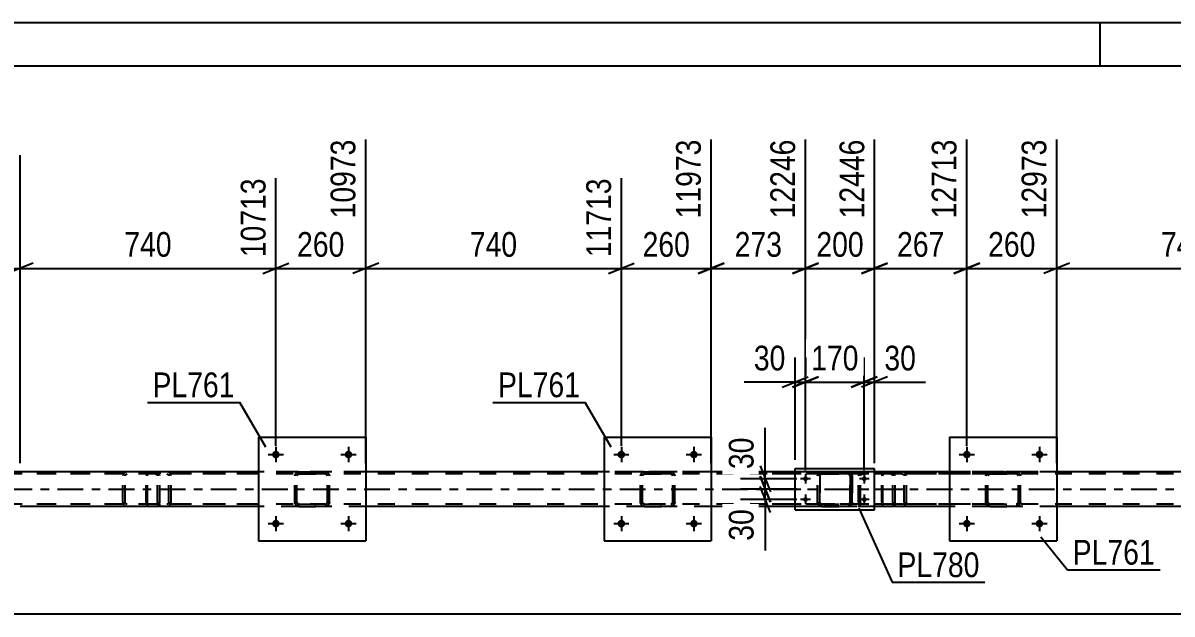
# Model space of a CAD drawing. Header units: millimetres. Extents: x 0 to 841, y 0 to 594.
# Drawn here: x 506.3 to 639.3, y 525.5 to 594 of the extents above; entities that cross this region are included whole.
import ezdxf

# ---------------------------------------------------------------- set-up
doc = ezdxf.new("R2010")
doc.units = ezdxf.units.MM
doc.linetypes.add('DXK_LINE_DOT2', pattern=[3.9198, 1.9599, -1.9599])
doc.linetypes.add('DXK_LINE_DOT3', pattern=[5.9187, 2.979, -0.9799, 0.9799, -0.9799])
doc.styles.add('Arial Narrow', font='ARIALN.TTF', dxfattribs={"height": 0.2})

# ---------------------------------------------------------------- blocks, each defined once
blk = doc.blocks.new('Unknown-318895709-1135')
at = {"color": 5, "linetype": 'Continuous'}
for p, q in [((841, 594), (0, 594)), ((631, 589), (631, 594)), ((836, 589), (5, 589))]:
    blk.add_line(p, q, dxfattribs=at)
blk = doc.blocks.new('Part-318895709-3070 - 2831')
at = {"color": 7, "linetype": 'DXK_LINE_DOT2'}
for p, q in [((577.77, 541.51), (577.81, 541.69)), ((577.81, 541.69), (577.77, 541.51)), ((577.77, 538.47), (577.77, 541.51)), ((578.01, 541.51), (578.03, 541.6)), ((578.03, 541.6), (578.01, 541.51)), ((578.01, 538.47), (578.01, 541.51)), ((578.03, 541.6), (578.08, 541.68)), ((578.08, 541.68), (578.03, 541.6)), ((578.07, 541.95), (578.25, 541.99)), ((578.25, 541.99), (578.07, 541.95)), ((578.08, 541.68), (578.16, 541.73)), ((578.16, 541.73), (578.08, 541.68)), ((578.16, 541.73), (578.25, 541.75)), ((578.25, 541.75), (578.16, 541.73)), ((578.25, 541.99), (581.29, 541.99)), ((578.25, 541.99), (578.25, 541.99)), ((578.25, 541.99), (581.29, 541.99)), ((578.25, 541.75), (581.29, 541.75)), ((578.25, 541.75), (578.25, 541.75)), ((581.29, 541.75), (578.25, 541.75)), ((581.29, 541.99), (581.29, 541.99)), ((581.29, 541.99), (581.47, 541.95)), ((581.47, 541.95), (581.29, 541.99)), ((581.29, 541.75), (581.29, 541.75)), ((581.29, 541.75), (581.38, 541.73)), ((581.38, 541.73), (581.29, 541.75)), ((581.38, 541.73), (581.46, 541.68)), ((581.46, 541.68), (581.38, 541.73)), ((581.46, 541.68), (581.51, 541.6)), ((581.51, 541.6), (581.46, 541.68)), ((581.51, 541.6), (581.53, 541.51)), ((581.53, 541.51), (581.51, 541.6)), ((581.53, 538.47), (581.53, 541.51)), ((581.73, 541.69), (581.77, 541.51)), ((581.77, 541.51), (581.73, 541.69)), ((581.77, 538.47), (581.77, 541.51)), ((577.81, 538.29), (577.77, 538.47)), ((577.77, 538.47), (577.81, 538.29)), ((578.03, 538.38), (578.01, 538.47)), ((578.01, 538.47), (578.03, 538.38)), ((578.08, 538.3), (578.03, 538.38)), ((578.03, 538.38), (578.08, 538.3)), ((578.25, 537.99), (578.07, 538.03)), ((578.07, 538.03), (578.25, 537.99)), ((578.16, 538.25), (578.08, 538.3)), ((578.08, 538.3), (578.16, 538.25)), ((578.25, 538.23), (578.16, 538.25)), ((578.16, 538.25), (578.25, 538.23)), ((578.25, 538.23), (581.29, 538.23)), ((578.25, 538.23), (578.25, 538.23)), ((578.25, 538.23), (581.29, 538.23)), ((578.25, 537.99), (581.29, 537.99)), ((578.25, 537.99), (578.25, 537.99)), ((578.25, 537.99), (581.29, 537.99)), ((581.38, 538.25), (581.29, 538.23)), ((581.29, 538.23), (581.38, 538.25)), ((581.29, 538.23), (581.29, 538.23)), ((581.47, 538.03), (581.29, 537.99)), ((581.29, 537.99), (581.47, 538.03)), ((581.29, 537.99), (581.29, 537.99)), ((581.46, 538.3), (581.38, 538.25)), ((581.38, 538.25), (581.46, 538.3)), ((581.51, 538.38), (581.46, 538.3)), ((581.46, 538.3), (581.51, 538.38)), ((581.53, 538.47), (581.51, 538.38)), ((581.51, 538.38), (581.53, 538.47)), ((581.77, 538.47), (581.73, 538.29)), ((581.73, 538.29), (581.77, 538.47))]:
    blk.add_line(p, q, dxfattribs=at)
at = {"color": 7, "linetype": 'DXK_LINE_DOT3'}
blk.add_line((579.77, 539.99), (579.77, 539.99), dxfattribs=at)
at = {"color": 7, "linetype": 'DXK_LINE_DOT2'}
for centre, start, end in [((578.25, 541.51), 112.5, 157.5), ((578.25, 541.51), 112.5, 157.5), ((581.29, 541.51), 22.5, 67.5), ((581.29, 541.51), 22.5, 67.5), ((578.25, 538.47), 202.5, 247.5), ((578.25, 538.47), 202.5, 247.5), ((581.29, 538.47), 292.5, 337.5), ((581.29, 538.47), 292.5, 337.5)]:
    blk.add_arc(centre, 0.48, start, end, dxfattribs=at)
blk = doc.blocks.new('Bolt-318895709-3091 - 2831')
at = {"linetype": 'Continuous'}
for points in [[(596.89, 540.91, -1), (596.89, 541.47, -1)], [(603.69, 540.91, -1), (603.69, 541.47, -1)], [(596.89, 538.51, -1), (596.89, 539.07, -1)], [(603.69, 538.51, -1), (603.69, 539.07, -1)]]:
    blk.add_hatch(color=1, dxfattribs=at).paths.add_polyline_path(points)
at = {"color": 1, "linetype": 'Continuous'}
for p, q in [((596.89, 541.75), (596.89, 540.63)), ((603.69, 541.75), (603.69, 540.63)), ((597.45, 541.19), (596.33, 541.19)), ((604.25, 541.19), (603.13, 541.19)), ((597.45, 538.79), (596.33, 538.79)), ((596.89, 539.35), (596.89, 538.23)), ((604.25, 538.79), (603.13, 538.79)), ((603.69, 539.35), (603.69, 538.23))]:
    blk.add_line(p, q, dxfattribs=at)
blk = doc.blocks.new('Part-318895709-2881 - 2831')
at = {"color": 7, "linetype": 'DXK_LINE_DOT2'}
for p, q in [((713.97, 541.75), (125.58, 541.75)), ((713.97, 541.99), (213.57, 541.99)), ((545.98, 541.99), (533.58, 541.99)), ((585.97, 541.99), (573.57, 541.99)), ((604.89, 541.99), (595.69, 541.99)), ((625.97, 541.99), (613.57, 541.99)), ((713.97, 538.23), (125.58, 538.23)), ((545.98, 537.99), (533.58, 537.99)), ((585.97, 537.99), (573.57, 537.99)), ((604.89, 537.99), (595.69, 537.99)), ((625.97, 537.99), (613.57, 537.99))]:
    blk.add_line(p, q, dxfattribs=at)
at = {"color": 2, "linetype": 'Continuous'}
for p, q in [((533.58, 541.99), (505.97, 541.99)), ((573.57, 541.99), (545.98, 541.99)), ((595.69, 541.99), (585.97, 541.99)), ((613.57, 541.99), (604.89, 541.99)), ((653.58, 541.99), (625.97, 541.99)), ((533.58, 537.99), (505.97, 537.99)), ((573.57, 537.99), (545.98, 537.99)), ((595.69, 537.99), (585.97, 537.99)), ((613.57, 537.99), (604.89, 537.99)), ((653.58, 537.99), (625.97, 537.99))]:
    blk.add_line(p, q, dxfattribs=at)
at = {"color": 7, "linetype": 'DXK_LINE_DOT3'}
blk.add_line((125.58, 539.99), (713.97, 539.99), dxfattribs=at)
blk = doc.blocks.new('Bolt-318895709-3077 - 2831')
at = {"linetype": 'Continuous'}
for points in [[(576.01, 543.99, -1), (575.13, 543.99, -1)], [(584.41, 543.99, -1), (583.53, 543.99, -1)]]:
    blk.add_hatch(color=1, dxfattribs=at).paths.add_polyline_path(points)
at = {"color": 1, "linetype": 'Continuous'}
for p, q in [((575.57, 544.87), (575.57, 543.11)), ((583.97, 544.87), (583.97, 543.11)), ((574.69, 543.99), (576.45, 543.99)), ((583.09, 543.99), (584.85, 543.99))]:
    blk.add_line(p, q, dxfattribs=at)
blk = doc.blocks.new('Part-318895709-2981 - 2831')
at = {"color": 2, "linetype": 'Continuous'}
for p, q in [((595.69, 537.59), (595.69, 542.39)), ((595.69, 542.39), (604.89, 542.39)), ((604.89, 537.59), (604.89, 542.39)), ((595.69, 537.59), (604.89, 537.59))]:
    blk.add_line(p, q, dxfattribs=at)
blk = doc.blocks.new('Part-318895709-2982 - 2831')
at = {"color": 7, "linetype": 'DXK_LINE_DOT2'}
for p, q in [((598.29, 541.51), (598.33, 541.69)), ((598.33, 541.69), (598.29, 541.51)), ((598.29, 538.47), (598.29, 541.51)), ((598.29, 541.51), (598.29, 541.51)), ((598.29, 538.47), (598.29, 541.51)), ((598.53, 541.51), (598.55, 541.6)), ((598.55, 541.6), (598.53, 541.51)), ((598.53, 538.47), (598.53, 541.51)), ((598.53, 541.51), (598.53, 541.51)), ((598.53, 541.51), (598.53, 538.47)), ((598.55, 541.6), (598.6, 541.68)), ((598.6, 541.68), (598.55, 541.6)), ((598.59, 541.95), (598.77, 541.99)), ((598.77, 541.99), (598.59, 541.95)), ((598.6, 541.68), (598.68, 541.73)), ((598.68, 541.73), (598.6, 541.68)), ((598.6, 541.68), (598.6, 541.68)), ((598.68, 541.73), (598.77, 541.75)), ((598.77, 541.75), (598.68, 541.73)), ((598.77, 541.99), (601.81, 541.99)), ((598.77, 541.99), (598.77, 541.99)), ((598.77, 541.99), (601.81, 541.99)), ((598.77, 541.75), (601.81, 541.75)), ((598.77, 541.75), (598.77, 541.75)), ((601.81, 541.75), (598.77, 541.75)), ((601.81, 541.99), (601.81, 541.99)), ((601.81, 541.99), (602, 541.95)), ((601.99, 541.95), (601.81, 541.99)), ((601.81, 541.75), (601.81, 541.75)), ((601.81, 541.75), (601.9, 541.73)), ((601.9, 541.73), (601.81, 541.75)), ((601.9, 541.73), (601.98, 541.68)), ((601.98, 541.68), (601.9, 541.73)), ((601.98, 541.68), (602.03, 541.6)), ((602.03, 541.6), (601.98, 541.68)), ((602.03, 541.6), (602.05, 541.51)), ((602.05, 541.51), (602.03, 541.6)), ((602.05, 538.47), (602.05, 541.51)), ((602.05, 541.51), (602.05, 541.51)), ((602.05, 541.51), (602.05, 538.47)), ((602.15, 541.85), (602.15, 541.85)), ((602.29, 541.51), (602.25, 541.69)), ((602.26, 541.69), (602.29, 541.51)), ((602.29, 538.47), (602.29, 541.51)), ((602.29, 541.51), (602.29, 541.51)), ((602.29, 541.51), (602.29, 538.47)), ((598.29, 538.47), (598.29, 538.47)), ((598.33, 538.29), (598.29, 538.47)), ((598.29, 538.47), (598.33, 538.29)), ((598.53, 538.47), (598.53, 538.47)), ((598.55, 538.38), (598.53, 538.47)), ((598.53, 538.47), (598.55, 538.38)), ((598.6, 538.3), (598.55, 538.38)), ((598.55, 538.38), (598.6, 538.3)), ((598.77, 537.99), (598.59, 538.03)), ((598.59, 538.03), (598.77, 537.99)), ((598.6, 538.3), (598.6, 538.3)), ((598.68, 538.25), (598.6, 538.3)), ((598.6, 538.3), (598.68, 538.25)), ((598.77, 538.23), (598.68, 538.25)), ((598.68, 538.25), (598.77, 538.23)), ((598.77, 538.23), (601.81, 538.23)), ((598.77, 538.23), (598.77, 538.23)), ((598.77, 538.23), (601.81, 538.23)), ((598.77, 537.99), (601.81, 537.99)), ((598.77, 537.99), (598.77, 537.99)), ((598.77, 537.99), (601.81, 537.99)), ((601.9, 538.25), (601.81, 538.23)), ((601.81, 538.23), (601.9, 538.25)), ((601.81, 538.23), (601.81, 538.23)), ((602, 538.03), (601.81, 537.99)), ((601.81, 537.99), (601.99, 538.03)), ((601.81, 537.99), (601.81, 537.99)), ((601.98, 538.3), (601.9, 538.25)), ((601.9, 538.25), (601.98, 538.3)), ((602.03, 538.38), (601.98, 538.3)), ((601.98, 538.3), (602.03, 538.38)), ((602.05, 538.47), (602.03, 538.38)), ((602.03, 538.38), (602.05, 538.47)), ((602.05, 538.47), (602.05, 538.47)), ((602.15, 538.13), (602.15, 538.13)), ((602.25, 538.29), (602.29, 538.47)), ((602.29, 538.47), (602.26, 538.29)), ((602.29, 538.47), (602.29, 538.47))]:
    blk.add_line(p, q, dxfattribs=at)
at = {"color": 7, "linetype": 'DXK_LINE_DOT3'}
blk.add_line((600.29, 539.99), (600.29, 539.99), dxfattribs=at)
at = {"color": 7, "linetype": 'DXK_LINE_DOT2'}
for centre, start, end in [((598.77, 541.51), 112.5, 157.5), ((598.77, 541.51), 112.5, 157.5), ((601.81, 541.51), 22.5, 67.5), ((601.81, 541.51), 22.5, 67.5), ((598.77, 538.47), 202.5, 247.5), ((598.77, 538.47), 202.5, 247.5), ((601.81, 538.47), 292.5, 337.5), ((601.81, 538.47), 292.5, 337.5)]:
    blk.add_arc(centre, 0.48, start, end, dxfattribs=at)
blk = doc.blocks.new('Bolt-318895709-2919 - 2831')
at = {"linetype": 'Continuous'}
for points in [[(616.01, 543.99, -1), (615.13, 543.99, -1)], [(624.41, 543.99, -1), (623.53, 543.99, -1)]]:
    blk.add_hatch(color=1, dxfattribs=at).paths.add_polyline_path(points)
at = {"color": 1, "linetype": 'Continuous'}
for p, q in [((615.57, 544.87), (615.57, 543.11)), ((623.97, 544.87), (623.97, 543.11)), ((614.69, 543.99), (616.45, 543.99)), ((623.09, 543.99), (624.85, 543.99))]:
    blk.add_line(p, q, dxfattribs=at)
blk = doc.blocks.new('Bolt-318895709-2920 - 2831')
at = {"linetype": 'Continuous'}
for points in [[(616.01, 535.99, -1), (615.13, 535.99, -1)], [(624.41, 535.99, -1), (623.53, 535.99, -1)]]:
    blk.add_hatch(color=1, dxfattribs=at).paths.add_polyline_path(points)
at = {"color": 1, "linetype": 'Continuous'}
for p, q in [((615.57, 536.87), (615.57, 535.11)), ((623.97, 536.87), (623.97, 535.11)), ((614.69, 535.99), (616.45, 535.99)), ((623.09, 535.99), (624.85, 535.99))]:
    blk.add_line(p, q, dxfattribs=at)
blk = doc.blocks.new('Bolt-318895709-2921 - 2831')
at = {"linetype": 'Continuous'}
for points in [[(536.02, 543.99, -1), (535.14, 543.99, -1)], [(544.42, 543.99, -1), (543.54, 543.99, -1)]]:
    blk.add_hatch(color=1, dxfattribs=at).paths.add_polyline_path(points)
at = {"color": 1, "linetype": 'Continuous'}
for p, q in [((535.58, 544.87), (535.58, 543.11)), ((543.98, 544.87), (543.98, 543.11)), ((534.7, 543.99), (536.46, 543.99)), ((543.1, 543.99), (544.86, 543.99))]:
    blk.add_line(p, q, dxfattribs=at)
blk = doc.blocks.new('Bolt-318895709-2922 - 2831')
at = {"linetype": 'Continuous'}
for points in [[(536.02, 535.99, -1), (535.14, 535.99, -1)], [(544.42, 535.99, -1), (543.54, 535.99, -1)]]:
    blk.add_hatch(color=1, dxfattribs=at).paths.add_polyline_path(points)
at = {"color": 1, "linetype": 'Continuous'}
for p, q in [((535.58, 536.87), (535.58, 535.11)), ((543.98, 536.87), (543.98, 535.11)), ((534.7, 535.99), (536.46, 535.99)), ((543.1, 535.99), (544.86, 535.99))]:
    blk.add_line(p, q, dxfattribs=at)
blk = doc.blocks.new('Part-318895709-2987 - 2831')
at = {"color": 2, "linetype": 'Continuous'}
for p, q in [((533.58, 545.99), (533.58, 533.99)), ((533.58, 545.99), (545.98, 545.99)), ((545.98, 545.99), (545.98, 533.99)), ((533.58, 533.99), (545.98, 533.99))]:
    blk.add_line(p, q, dxfattribs=at)
blk = doc.blocks.new('Part-318895709-2988 - 2831')
at = {"color": 7, "linetype": 'DXK_LINE_DOT2'}
for p, q in [((537.78, 541.51), (537.81, 541.69)), ((537.81, 541.69), (537.78, 541.51)), ((537.78, 538.47), (537.78, 541.51)), ((538.02, 541.51), (538.03, 541.6)), ((538.03, 541.6), (538.02, 541.51)), ((538.02, 538.47), (538.02, 541.51)), ((538.03, 541.6), (538.09, 541.68)), ((538.09, 541.68), (538.03, 541.6)), ((538.07, 541.95), (538.26, 541.99)), ((538.26, 541.99), (538.07, 541.95)), ((538.09, 541.68), (538.16, 541.73)), ((538.16, 541.73), (538.09, 541.68)), ((538.16, 541.73), (538.26, 541.75)), ((538.26, 541.75), (538.16, 541.73)), ((538.26, 541.99), (541.3, 541.99)), ((538.26, 541.99), (538.26, 541.99)), ((538.26, 541.99), (541.3, 541.99)), ((538.26, 541.75), (541.3, 541.75)), ((538.26, 541.75), (538.26, 541.75)), ((541.3, 541.75), (538.26, 541.75)), ((541.3, 541.99), (541.3, 541.99)), ((541.3, 541.99), (541.48, 541.95)), ((541.48, 541.95), (541.3, 541.99)), ((541.3, 541.75), (541.3, 541.75)), ((541.3, 541.75), (541.39, 541.73)), ((541.39, 541.73), (541.3, 541.75)), ((541.39, 541.73), (541.47, 541.68)), ((541.47, 541.68), (541.39, 541.73)), ((541.47, 541.68), (541.52, 541.6)), ((541.52, 541.6), (541.47, 541.68)), ((541.52, 541.6), (541.54, 541.51)), ((541.54, 541.51), (541.52, 541.6)), ((541.54, 538.47), (541.54, 541.51)), ((541.74, 541.69), (541.78, 541.51)), ((541.78, 541.51), (541.74, 541.69)), ((541.78, 538.47), (541.78, 541.51)), ((537.81, 538.29), (537.78, 538.47)), ((537.78, 538.47), (537.81, 538.29)), ((538.03, 538.38), (538.02, 538.47)), ((538.02, 538.47), (538.03, 538.38)), ((538.09, 538.3), (538.03, 538.38)), ((538.03, 538.38), (538.09, 538.3)), ((538.26, 537.99), (538.07, 538.03)), ((538.07, 538.03), (538.26, 537.99)), ((538.16, 538.25), (538.09, 538.3)), ((538.09, 538.3), (538.16, 538.25)), ((538.26, 538.23), (538.16, 538.25)), ((538.16, 538.25), (538.26, 538.23)), ((538.26, 538.23), (541.3, 538.23)), ((538.26, 538.23), (538.26, 538.23)), ((538.26, 538.23), (541.3, 538.23)), ((538.26, 537.99), (541.3, 537.99)), ((538.26, 537.99), (538.26, 537.99)), ((538.26, 537.99), (541.3, 537.99)), ((541.39, 538.25), (541.3, 538.23)), ((541.3, 538.23), (541.39, 538.25)), ((541.3, 538.23), (541.3, 538.23)), ((541.48, 538.03), (541.3, 537.99)), ((541.3, 537.99), (541.48, 538.03)), ((541.3, 537.99), (541.3, 537.99)), ((541.47, 538.3), (541.39, 538.25)), ((541.39, 538.25), (541.47, 538.3)), ((541.52, 538.38), (541.47, 538.3)), ((541.47, 538.3), (541.52, 538.38)), ((541.54, 538.47), (541.52, 538.38)), ((541.52, 538.38), (541.54, 538.47)), ((541.78, 538.47), (541.74, 538.29)), ((541.74, 538.29), (541.78, 538.47))]:
    blk.add_line(p, q, dxfattribs=at)
at = {"color": 7, "linetype": 'DXK_LINE_DOT3'}
blk.add_line((539.78, 539.99), (539.78, 539.99), dxfattribs=at)
at = {"color": 7, "linetype": 'DXK_LINE_DOT2'}
for centre, start, end in [((538.26, 541.51), 112.5, 157.5), ((538.26, 541.51), 112.5, 157.5), ((541.3, 541.51), 22.5, 67.5), ((541.3, 541.51), 22.5, 67.5), ((538.26, 538.47), 202.5, 247.5), ((538.26, 538.47), 202.5, 247.5), ((541.3, 538.47), 292.5, 337.5), ((541.3, 538.47), 292.5, 337.5)]:
    blk.add_arc(centre, 0.48, start, end, dxfattribs=at)
blk = doc.blocks.new('Part-318895709-3075 - 2831')
at = {"color": 2, "linetype": 'Continuous'}
for p, q in [((573.57, 545.99), (573.57, 533.99)), ((573.57, 545.99), (585.97, 545.99)), ((585.97, 545.99), (585.97, 533.99)), ((573.57, 533.99), (585.97, 533.99))]:
    blk.add_line(p, q, dxfattribs=at)
blk = doc.blocks.new('Part-318895709-3033 - 2831')
at = {"color": 7, "linetype": 'DXK_LINE_DOT2'}
for p, q in [((606.75, 541.99), (591.77, 541.99)), ((606.75, 541.75), (591.77, 541.75)), ((603.04, 541.68), (603.01, 541.51)), ((603.01, 538.47), (603.01, 541.51)), ((603.05, 541.69), (603.04, 541.68)), ((603.26, 541.51), (603.28, 541.6)), ((603.26, 538.47), (603.26, 541.51)), ((603.28, 541.6), (603.34, 541.68)), ((603.52, 541.99), (603.32, 541.95)), ((603.34, 541.68), (603.42, 541.73)), ((603.42, 541.73), (603.52, 541.75)), ((606.95, 541.95), (606.75, 541.99)), ((606.75, 541.75), (606.85, 541.73)), ((606.85, 541.73), (606.93, 541.68)), ((606.93, 541.68), (606.99, 541.6)), ((606.99, 541.6), (607.01, 541.51)), ((607.01, 538.47), (607.01, 541.51)), ((607.23, 541.68), (607.23, 541.69)), ((607.26, 541.51), (607.23, 541.68)), ((607.26, 538.47), (607.26, 541.51)), ((606.75, 538.23), (591.77, 538.23)), ((606.75, 537.99), (591.77, 537.99)), ((603.01, 538.47), (603.05, 538.29)), ((603.28, 538.38), (603.26, 538.47)), ((603.34, 538.3), (603.28, 538.38)), ((603.32, 538.03), (603.52, 537.99)), ((603.42, 538.25), (603.34, 538.3)), ((603.52, 538.23), (603.42, 538.25)), ((606.85, 538.25), (606.75, 538.23)), ((606.75, 537.99), (606.95, 538.03)), ((606.93, 538.3), (606.85, 538.25)), ((606.99, 538.38), (606.93, 538.3)), ((607.01, 538.47), (606.99, 538.38)), ((607.23, 538.29), (607.26, 538.47))]:
    blk.add_line(p, q, dxfattribs=at)
at = {"color": 7, "linetype": 'DXK_LINE_DOT3'}
blk.add_line((593.38, 539.99), (608.56, 539.99), dxfattribs=at)
at = {"color": 7, "linetype": 'DXK_LINE_DOT2'}
for centre, start, end in [((603.5, 541.49), 110.7583, 155.68), ((606.77, 541.49), 24.32, 69.2417), ((603.5, 538.49), 204.32, 249.2417), ((606.77, 538.49), 290.7583, 335.68)]:
    blk.add_arc(centre, 0.496, start, end, dxfattribs=at)
blk = doc.blocks.new('Part-318895709-3034 - 2831')
at = {"color": 7, "linetype": 'DXK_LINE_DOT2'}
for p, q in [((521.62, 541.99), (506.63, 541.99)), ((521.62, 541.75), (506.63, 541.75)), ((517.91, 541.68), (517.87, 541.51)), ((517.87, 538.47), (517.87, 541.51)), ((517.91, 541.69), (517.91, 541.68)), ((518.13, 541.51), (518.15, 541.6)), ((518.13, 538.47), (518.13, 541.51)), ((518.15, 541.6), (518.2, 541.68)), ((518.38, 541.99), (518.19, 541.95)), ((518.2, 541.68), (518.29, 541.73)), ((518.29, 541.73), (518.38, 541.75)), ((521.82, 541.95), (521.62, 541.99)), ((521.62, 541.75), (521.72, 541.73)), ((521.72, 541.73), (521.8, 541.68)), ((521.8, 541.68), (521.86, 541.6)), ((521.86, 541.6), (521.88, 541.51)), ((521.88, 538.47), (521.88, 541.51)), ((522.09, 541.68), (522.09, 541.69)), ((522.13, 541.51), (522.09, 541.68)), ((522.13, 538.47), (522.13, 541.51)), ((521.62, 538.23), (506.63, 538.23)), ((521.62, 537.99), (506.63, 537.99)), ((517.87, 538.47), (517.91, 538.29)), ((518.15, 538.38), (518.13, 538.47)), ((518.2, 538.3), (518.15, 538.38)), ((518.19, 538.03), (518.38, 537.99)), ((518.29, 538.25), (518.2, 538.3)), ((518.38, 538.23), (518.29, 538.25)), ((521.72, 538.25), (521.62, 538.23)), ((521.62, 537.99), (521.82, 538.03)), ((521.8, 538.3), (521.72, 538.25)), ((521.86, 538.38), (521.8, 538.3)), ((521.88, 538.47), (521.86, 538.38)), ((522.09, 538.29), (522.13, 538.47))]:
    blk.add_line(p, q, dxfattribs=at)
for centre, start, end in [((518.37, 541.49), 110.7583, 155.68), ((521.64, 541.49), 24.32, 69.2417), ((518.37, 538.49), 204.32, 249.2417), ((521.64, 538.49), 290.7583, 335.68)]:
    blk.add_arc(centre, 0.496, start, end, dxfattribs=at)
blk = doc.blocks.new('Part-318895709-3046 - 2831')
at = {"color": 7, "linetype": 'DXK_LINE_DOT2'}
for p, q in [((605.74, 541.69), (605.72, 541.51)), ((605.72, 538.47), (605.72, 541.51)), ((605.8, 541.85), (605.74, 541.69)), ((605.89, 541.95), (605.8, 541.85)), ((605.85, 541.51), (605.86, 541.6)), ((605.85, 538.47), (605.85, 541.51)), ((605.86, 541.6), (605.89, 541.68)), ((605.99, 541.99), (605.89, 541.95)), ((605.89, 541.68), (605.94, 541.73)), ((605.94, 541.73), (605.99, 541.75)), ((618.15, 541.99), (605.99, 541.99)), ((618.15, 541.75), (605.99, 541.75)), ((607.26, 541.99), (607.26, 541.75)), ((608.27, 541.95), (608.08, 541.99)), ((608.08, 541.75), (608.18, 541.73)), ((608.18, 541.73), (608.26, 541.68)), ((608.26, 541.68), (608.31, 541.6)), ((608.31, 541.6), (608.33, 541.51)), ((608.33, 538.47), (608.33, 541.51)), ((608.55, 541.68), (608.54, 541.69)), ((608.58, 541.51), (608.55, 541.68)), ((608.58, 538.47), (608.58, 541.51)), ((605.72, 538.47), (605.74, 538.29)), ((605.74, 538.29), (605.8, 538.13)), ((605.8, 538.13), (605.89, 538.03)), ((605.86, 538.38), (605.85, 538.47)), ((605.89, 538.3), (605.86, 538.38)), ((605.94, 538.25), (605.89, 538.3)), ((605.89, 538.03), (605.99, 537.99)), ((605.99, 538.23), (605.94, 538.25)), ((618.15, 538.23), (605.99, 538.23)), ((618.15, 537.99), (605.99, 537.99)), ((607.26, 537.99), (607.26, 538.23)), ((608.18, 538.25), (608.08, 538.23)), ((608.08, 537.99), (608.27, 538.03)), ((608.26, 538.3), (608.18, 538.25)), ((608.31, 538.38), (608.26, 538.3)), ((608.33, 538.47), (608.31, 538.38)), ((608.54, 538.29), (608.58, 538.47))]:
    blk.add_line(p, q, dxfattribs=at)
for centre, start, end in [((608.09, 541.49), 23.8494, 68.8059), ((608.09, 538.49), 291.1941, 336.1506)]:
    blk.add_arc(centre, 0.492, start, end, dxfattribs=at)
blk = doc.blocks.new('Part-318895709-3047 - 2831')
at = {"color": 7, "linetype": 'DXK_LINE_DOT2'}
for p, q in [((520.6, 541.69), (520.58, 541.51)), ((520.58, 538.47), (520.58, 541.51)), ((520.66, 541.85), (520.6, 541.69)), ((520.75, 541.95), (520.66, 541.85)), ((520.72, 541.51), (520.73, 541.6)), ((520.72, 538.47), (520.72, 541.51)), ((520.73, 541.6), (520.76, 541.68)), ((520.85, 541.99), (520.75, 541.95)), ((520.76, 541.68), (520.8, 541.73)), ((520.8, 541.73), (520.85, 541.75)), ((533.01, 541.99), (520.85, 541.99)), ((533.01, 541.75), (520.85, 541.75)), ((522.13, 541.99), (522.13, 541.75)), ((523.14, 541.95), (522.95, 541.99)), ((522.95, 541.75), (523.04, 541.73)), ((523.04, 541.73), (523.12, 541.68)), ((523.12, 541.68), (523.18, 541.6)), ((523.18, 541.6), (523.2, 541.51)), ((523.2, 538.47), (523.2, 541.51)), ((523.41, 541.68), (523.41, 541.69)), ((523.45, 541.51), (523.41, 541.68)), ((523.45, 538.47), (523.45, 541.51)), ((520.58, 538.47), (520.6, 538.29)), ((520.6, 538.29), (520.66, 538.13)), ((520.66, 538.13), (520.75, 538.03)), ((520.73, 538.38), (520.72, 538.47)), ((520.76, 538.3), (520.73, 538.38)), ((520.75, 538.03), (520.85, 537.99)), ((520.8, 538.25), (520.76, 538.3)), ((520.85, 538.23), (520.8, 538.25)), ((533.01, 538.23), (520.85, 538.23)), ((533.01, 537.99), (520.85, 537.99)), ((522.13, 537.99), (522.13, 538.23)), ((523.04, 538.25), (522.95, 538.23)), ((522.95, 537.99), (523.14, 538.03)), ((523.12, 538.3), (523.04, 538.25)), ((523.18, 538.38), (523.12, 538.3)), ((523.2, 538.47), (523.18, 538.38)), ((523.41, 538.29), (523.45, 538.47))]:
    blk.add_line(p, q, dxfattribs=at)
for centre, start, end in [((522.96, 541.49), 23.8494, 68.8059), ((522.96, 538.49), 291.1941, 336.1506)]:
    blk.add_arc(centre, 0.492, start, end, dxfattribs=at)
blk = doc.blocks.new('Bolt-318895709-3076 - 2831')
at = {"linetype": 'Continuous'}
for points in [[(576.01, 535.99, -1), (575.13, 535.99, -1)], [(584.41, 535.99, -1), (583.53, 535.99, -1)]]:
    blk.add_hatch(color=1, dxfattribs=at).paths.add_polyline_path(points)
at = {"color": 1, "linetype": 'Continuous'}
for p, q in [((575.57, 536.87), (575.57, 535.11)), ((583.97, 536.87), (583.97, 535.11)), ((574.69, 535.99), (576.45, 535.99)), ((583.09, 535.99), (584.85, 535.99))]:
    blk.add_line(p, q, dxfattribs=at)
blk = doc.blocks.new('Part-318895709-3078 - 2831')
at = {"color": 7, "linetype": 'DXK_LINE_DOT2'}
for p, q in [((617.77, 541.51), (617.81, 541.69)), ((617.81, 541.69), (617.77, 541.51)), ((617.77, 538.47), (617.77, 541.51)), ((618.01, 541.51), (618.03, 541.6)), ((618.03, 541.6), (618.01, 541.51)), ((618.01, 538.47), (618.01, 541.51)), ((618.03, 541.6), (618.08, 541.68)), ((618.08, 541.68), (618.03, 541.6)), ((618.07, 541.95), (618.25, 541.99)), ((618.25, 541.99), (618.07, 541.95)), ((618.08, 541.68), (618.16, 541.73)), ((618.16, 541.73), (618.08, 541.68)), ((618.16, 541.73), (618.25, 541.75)), ((618.25, 541.75), (618.16, 541.73)), ((618.25, 541.99), (621.29, 541.99)), ((618.25, 541.99), (618.25, 541.99)), ((618.25, 541.99), (621.29, 541.99)), ((618.25, 541.75), (621.29, 541.75)), ((618.25, 541.75), (618.25, 541.75)), ((621.29, 541.75), (618.25, 541.75)), ((621.29, 541.99), (621.29, 541.99)), ((621.29, 541.99), (621.47, 541.95)), ((621.47, 541.95), (621.29, 541.99)), ((621.29, 541.75), (621.29, 541.75)), ((621.29, 541.75), (621.38, 541.73)), ((621.38, 541.73), (621.29, 541.75)), ((621.38, 541.73), (621.46, 541.68)), ((621.46, 541.68), (621.38, 541.73)), ((621.46, 541.68), (621.51, 541.6)), ((621.51, 541.6), (621.46, 541.68)), ((621.51, 541.6), (621.53, 541.51)), ((621.53, 541.51), (621.51, 541.6)), ((621.53, 538.47), (621.53, 541.51)), ((621.73, 541.69), (621.77, 541.51)), ((621.77, 541.51), (621.73, 541.69)), ((621.77, 538.47), (621.77, 541.51)), ((617.81, 538.29), (617.77, 538.47)), ((617.77, 538.47), (617.81, 538.29)), ((618.03, 538.38), (618.01, 538.47)), ((618.01, 538.47), (618.03, 538.38)), ((618.08, 538.3), (618.03, 538.38)), ((618.03, 538.38), (618.08, 538.3)), ((618.25, 537.99), (618.07, 538.03)), ((618.07, 538.03), (618.25, 537.99)), ((618.16, 538.25), (618.08, 538.3)), ((618.08, 538.3), (618.16, 538.25)), ((618.25, 538.23), (618.16, 538.25)), ((618.16, 538.25), (618.25, 538.23)), ((618.25, 538.23), (621.29, 538.23)), ((618.25, 538.23), (618.25, 538.23)), ((618.25, 538.23), (621.29, 538.23)), ((618.25, 537.99), (621.29, 537.99)), ((618.25, 537.99), (618.25, 537.99)), ((618.25, 537.99), (621.29, 537.99)), ((621.38, 538.25), (621.29, 538.23)), ((621.29, 538.23), (621.38, 538.25)), ((621.29, 538.23), (621.29, 538.23)), ((621.47, 538.03), (621.29, 537.99)), ((621.29, 537.99), (621.47, 538.03)), ((621.29, 537.99), (621.29, 537.99)), ((621.46, 538.3), (621.38, 538.25)), ((621.38, 538.25), (621.46, 538.3)), ((621.51, 538.38), (621.46, 538.3)), ((621.46, 538.3), (621.51, 538.38)), ((621.53, 538.47), (621.51, 538.38)), ((621.51, 538.38), (621.53, 538.47)), ((621.77, 538.47), (621.73, 538.29)), ((621.73, 538.29), (621.77, 538.47))]:
    blk.add_line(p, q, dxfattribs=at)
for centre, start, end in [((618.25, 541.51), 112.5, 157.5), ((618.25, 541.51), 112.5, 157.5), ((621.29, 541.51), 22.5, 67.5), ((621.29, 541.51), 22.5, 67.5), ((618.25, 538.47), 202.5, 247.5), ((618.25, 538.47), 202.5, 247.5), ((621.29, 538.47), 292.5, 337.5), ((621.29, 538.47), 292.5, 337.5)]:
    blk.add_arc(centre, 0.48, start, end, dxfattribs=at)
blk = doc.blocks.new('Part-318895709-3083 - 2831')
at = {"color": 2, "linetype": 'Continuous'}
for p, q in [((613.57, 545.99), (613.57, 533.99)), ((613.57, 545.99), (625.97, 545.99)), ((625.97, 545.99), (625.97, 533.99)), ((613.57, 533.99), (625.97, 533.99))]:
    blk.add_line(p, q, dxfattribs=at)
blk = doc.blocks.new('StraightDimension-318895709-21490 - 2831')
at = {"color": 7, "linetype": 'Continuous'}
for p, q in [((592.23, 541.19), (592.23, 547.1)), ((592.23, 541.19), (592.23, 547.1)), ((591.63, 542.69), (592.83, 539.69)), ((592.83, 538.49), (591.63, 541.49)), ((595.89, 541.19), (589.38, 541.19)), ((592.23, 539.99), (592.23, 541.19)), ((595.89, 539.99), (589.38, 539.99))]:
    blk.add_line(p, q, dxfattribs=at)
at = {"color": 0}
blk.add_wipeout([(591.48, 546.57), (587.28, 546.57), (587.28, 541.71), (591.48, 541.71)], dxfattribs=at)
at = {"color": 3, "style": 'Arial Narrow'}
blk.add_text('30', height=2.863, rotation=90.0002, dxfattribs=at).set_placement((590.88, 542.31))
blk = doc.blocks.new('StraightDimension-318895709-20406 - 2831')
at = {"color": 7, "linetype": 'Continuous'}
for p, q in [((545.98, 542.99), (545.98, 580.5)), ((575.57, 544.99), (575.57, 576)), ((547.48, 566.16), (544.48, 564.96)), ((545.98, 565.56), (575.57, 565.56)), ((574.07, 564.96), (577.07, 566.16))]:
    blk.add_line(p, q, dxfattribs=at)
at = {"color": 0}
blk.add_wipeout([(564.12, 566.31), (564.12, 570.51), (557.43, 570.51), (557.43, 566.31)], dxfattribs=at)
at = {"color": 3, "style": 'Arial Narrow'}
blk.add_text('740', height=2.863, dxfattribs=at).set_placement((558.03, 566.91))
at = {"color": 0, "linetype": 'Continuous'}
blk.add_wipeout([(574.97, 576.6), (570.77, 576.6), (570.77, 566.26), (574.97, 566.26)], dxfattribs=at)
at = {"color": 3, "linetype": 'Continuous', "style": 'Arial Narrow'}
blk.add_text('11713', height=2.863, rotation=90.0002, dxfattribs=at).set_placement((574.37, 566.86))
blk = doc.blocks.new('StraightDimension-318895709-3767 - 2831')
at = {"color": 7, "linetype": 'Continuous'}
blk.add_line((116.96, 525.52), (747.82, 525.52), dxfattribs=at)
blk = doc.blocks.new('StraightDimension-318895709-20400 - 2831')
at = {"color": 7, "linetype": 'Continuous'}
for p, q in [((625.97, 542.99), (625.97, 580.5)), ((655.58, 544.99), (655.58, 576)), ((627.47, 566.16), (624.47, 564.96)), ((625.97, 565.56), (655.58, 565.56)), ((654.08, 564.96), (657.08, 566.16))]:
    blk.add_line(p, q, dxfattribs=at)
at = {"color": 0}
blk.add_wipeout([(644.12, 566.31), (644.12, 570.51), (637.43, 570.51), (637.43, 566.31)], dxfattribs=at)
at = {"color": 3, "style": 'Arial Narrow'}
blk.add_text('740', height=2.863, dxfattribs=at).set_placement((638.03, 566.91))
at = {"color": 0, "linetype": 'Continuous'}
blk.add_wipeout([(654.98, 576.6), (650.78, 576.6), (650.78, 566.26), (654.98, 566.26)], dxfattribs=at)
at = {"color": 3, "linetype": 'Continuous', "style": 'Arial Narrow'}
blk.add_text('13713', height=2.863, rotation=90.0002, dxfattribs=at).set_placement((654.38, 566.86))
blk = doc.blocks.new('StraightDimension-318895709-20401 - 2831')
at = {"color": 7, "linetype": 'Continuous'}
for p, q in [((615.57, 544.99), (615.57, 580.5)), ((625.97, 542.99), (625.97, 580.5)), ((614.07, 564.96), (617.07, 566.16)), ((615.57, 565.56), (625.97, 565.56)), ((627.47, 566.16), (624.47, 564.96))]:
    blk.add_line(p, q, dxfattribs=at)
at = {"color": 0}
blk.add_wipeout([(624.11, 566.31), (624.11, 570.51), (617.43, 570.51), (617.43, 566.31)], dxfattribs=at)
at = {"color": 3, "style": 'Arial Narrow'}
blk.add_text('260', height=2.863, dxfattribs=at).set_placement((618.03, 566.91))
at = {"color": 0, "linetype": 'Continuous'}
blk.add_wipeout([(625.37, 581.1), (621.17, 581.1), (621.17, 570.76), (625.37, 570.76)], dxfattribs=at)
at = {"color": 3, "linetype": 'Continuous', "style": 'Arial Narrow'}
blk.add_text('12973', height=2.863, rotation=90.0002, dxfattribs=at).set_placement((624.77, 571.36))
blk = doc.blocks.new('StraightDimension-318895709-20402 - 2831')
at = {"color": 7, "linetype": 'Continuous'}
for p, q in [((604.89, 542.99), (604.89, 580.5)), ((615.57, 544.99), (615.57, 580.5)), ((603.39, 564.96), (606.39, 566.16)), ((604.89, 565.56), (615.57, 565.56)), ((617.07, 566.16), (614.07, 564.96))]:
    blk.add_line(p, q, dxfattribs=at)
at = {"color": 0}
blk.add_wipeout([(613.57, 566.31), (613.57, 570.51), (606.89, 570.51), (606.89, 566.31)], dxfattribs=at)
at = {"color": 3, "style": 'Arial Narrow'}
blk.add_text('267', height=2.863, dxfattribs=at).set_placement((607.49, 566.91))
at = {"color": 0, "linetype": 'Continuous'}
blk.add_wipeout([(614.97, 581.1), (610.77, 581.1), (610.77, 570.76), (614.97, 570.76)], dxfattribs=at)
at = {"color": 3, "linetype": 'Continuous', "style": 'Arial Narrow'}
blk.add_text('12713', height=2.863, rotation=90.0002, dxfattribs=at).set_placement((614.37, 571.36))
blk = doc.blocks.new('StraightDimension-318895709-20403 - 2831')
at = {"color": 7, "linetype": 'Continuous'}
for p, q in [((596.89, 542.19), (596.89, 580.5)), ((604.89, 542.99), (604.89, 580.5)), ((595.39, 564.96), (598.39, 566.16)), ((596.89, 565.56), (604.89, 565.56)), ((606.39, 566.16), (603.39, 564.96))]:
    blk.add_line(p, q, dxfattribs=at)
at = {"color": 0}
blk.add_wipeout([(604.23, 566.31), (604.23, 570.51), (597.55, 570.51), (597.55, 566.31)], dxfattribs=at)
at = {"color": 3, "style": 'Arial Narrow'}
blk.add_text('200', height=2.863, dxfattribs=at).set_placement((598.15, 566.91))
at = {"color": 0, "linetype": 'Continuous'}
blk.add_wipeout([(604.29, 581.1), (600.09, 581.1), (600.09, 570.76), (604.29, 570.76)], dxfattribs=at)
at = {"color": 3, "linetype": 'Continuous', "style": 'Arial Narrow'}
blk.add_text('12446', height=2.863, rotation=90.0002, dxfattribs=at).set_placement((603.69, 571.36))
blk = doc.blocks.new('StraightDimension-318895709-20404 - 2831')
at = {"color": 7, "linetype": 'Continuous'}
for p, q in [((585.97, 542.99), (585.97, 580.5)), ((596.89, 542.19), (596.89, 580.5)), ((584.47, 564.96), (587.47, 566.16)), ((585.97, 565.56), (596.89, 565.56)), ((598.39, 566.16), (595.39, 564.96))]:
    blk.add_line(p, q, dxfattribs=at)
at = {"color": 0}
blk.add_wipeout([(594.77, 566.31), (594.77, 570.51), (588.09, 570.51), (588.09, 566.31)], dxfattribs=at)
at = {"color": 3, "style": 'Arial Narrow'}
blk.add_text('273', height=2.863, dxfattribs=at).set_placement((588.69, 566.91))
at = {"color": 0, "linetype": 'Continuous'}
blk.add_wipeout([(596.29, 581.1), (592.09, 581.1), (592.09, 570.76), (596.29, 570.76)], dxfattribs=at)
at = {"color": 3, "linetype": 'Continuous', "style": 'Arial Narrow'}
blk.add_text('12246', height=2.863, rotation=90.0002, dxfattribs=at).set_placement((595.69, 571.36))
blk = doc.blocks.new('StraightDimension-318895709-20405 - 2831')
at = {"color": 7, "linetype": 'Continuous'}
for p, q in [((585.97, 542.99), (585.97, 580.5)), ((575.57, 544.99), (575.57, 576)), ((574.07, 564.96), (577.07, 566.16)), ((575.57, 565.56), (585.97, 565.56)), ((587.47, 566.16), (584.47, 564.96))]:
    blk.add_line(p, q, dxfattribs=at)
at = {"color": 0}
blk.add_wipeout([(584.11, 566.31), (584.11, 570.51), (577.43, 570.51), (577.43, 566.31)], dxfattribs=at)
at = {"color": 3, "style": 'Arial Narrow'}
blk.add_text('260', height=2.863, dxfattribs=at).set_placement((578.03, 566.91))
at = {"color": 0, "linetype": 'Continuous'}
blk.add_wipeout([(585.37, 581.1), (581.17, 581.1), (581.17, 570.76), (585.37, 570.76)], dxfattribs=at)
at = {"color": 3, "linetype": 'Continuous', "style": 'Arial Narrow'}
blk.add_text('11973', height=2.863, rotation=90.0002, dxfattribs=at).set_placement((584.77, 571.36))
blk = doc.blocks.new('StraightDimension-318895709-20407 - 2831')
at = {"color": 7, "linetype": 'Continuous'}
for p, q in [((545.98, 542.99), (545.98, 580.5)), ((535.58, 544.99), (535.58, 576)), ((534.08, 564.96), (537.08, 566.16)), ((535.58, 565.56), (545.98, 565.56)), ((547.48, 566.16), (544.48, 564.96))]:
    blk.add_line(p, q, dxfattribs=at)
at = {"color": 0}
blk.add_wipeout([(544.12, 566.31), (544.12, 570.51), (537.43, 570.51), (537.43, 566.31)], dxfattribs=at)
at = {"color": 3, "style": 'Arial Narrow'}
blk.add_text('260', height=2.863, dxfattribs=at).set_placement((538.03, 566.91))
at = {"color": 0, "linetype": 'Continuous'}
blk.add_wipeout([(545.38, 581.1), (541.18, 581.1), (541.18, 570.76), (545.38, 570.76)], dxfattribs=at)
at = {"color": 3, "linetype": 'Continuous', "style": 'Arial Narrow'}
blk.add_text('10973', height=2.863, rotation=90.0002, dxfattribs=at).set_placement((544.78, 571.36))
blk = doc.blocks.new('StraightDimension-318895709-20408 - 2831')
at = {"color": 7, "linetype": 'Continuous'}
for p, q in [((505.97, 542.99), (505.97, 578.67)), ((535.58, 544.99), (535.58, 576)), ((507.47, 566.16), (504.47, 564.96)), ((505.97, 565.56), (535.58, 565.56)), ((534.08, 564.96), (537.08, 566.16))]:
    blk.add_line(p, q, dxfattribs=at)
at = {"color": 0}
blk.add_wipeout([(524.12, 566.31), (524.12, 570.51), (517.43, 570.51), (517.43, 566.31)], dxfattribs=at)
at = {"color": 3, "style": 'Arial Narrow'}
blk.add_text('740', height=2.863, dxfattribs=at).set_placement((518.03, 566.91))
at = {"color": 0, "linetype": 'Continuous'}
blk.add_wipeout([(534.98, 576.6), (530.78, 576.6), (530.78, 566.26), (534.98, 566.26)], dxfattribs=at)
at = {"color": 3, "linetype": 'Continuous', "style": 'Arial Narrow'}
blk.add_text('10713', height=2.863, rotation=90.0002, dxfattribs=at).set_placement((534.38, 566.86))
blk = doc.blocks.new('StraightDimension-318895709-20409 - 2831')
at = {"color": 7, "linetype": 'Continuous'}
for p, q in [((505.97, 542.99), (505.97, 578.67)), ((495.57, 544.99), (495.57, 574.17)), ((494.07, 564.96), (497.07, 566.16)), ((495.57, 565.56), (505.97, 565.56)), ((507.47, 566.16), (504.47, 564.96))]:
    blk.add_line(p, q, dxfattribs=at)
at = {"color": 0}
blk.add_wipeout([(504.11, 566.31), (504.11, 570.51), (497.43, 570.51), (497.43, 566.31)], dxfattribs=at)
at = {"color": 3, "style": 'Arial Narrow'}
blk.add_text('260', height=2.863, dxfattribs=at).set_placement((498.03, 566.91))
at = {"color": 0, "linetype": 'Continuous'}
blk.add_wipeout([(505.37, 579.27), (501.17, 579.27), (501.17, 570.76), (505.37, 570.76)], dxfattribs=at)
at = {"color": 3, "linetype": 'Continuous', "style": 'Arial Narrow'}
blk.add_text('9973', height=2.863, rotation=90.0002, dxfattribs=at).set_placement((504.77, 571.36))
blk = doc.blocks.new('StraightDimension-318895709-21491 - 2831')
at = {"color": 7, "linetype": 'Continuous'}
for p, q in [((591.63, 541.49), (592.83, 538.49)), ((592.83, 537.29), (591.63, 540.29)), ((595.89, 539.99), (589.38, 539.99)), ((595.89, 538.79), (589.38, 538.79)), ((592.23, 538.79), (592.23, 539.99)), ((592.23, 538.79), (592.23, 532.88)), ((592.23, 538.79), (592.23, 532.88))]:
    blk.add_line(p, q, dxfattribs=at)
at = {"color": 0}
blk.add_wipeout([(591.48, 538.26), (587.28, 538.26), (587.28, 533.41), (591.48, 533.41)], dxfattribs=at)
at = {"color": 3, "style": 'Arial Narrow'}
blk.add_text('30', height=2.863, rotation=90.0002, dxfattribs=at).set_placement((590.88, 534.01))
blk = doc.blocks.new('StraightDimension-318895709-21511 - 2831')
at = {"color": 7, "linetype": 'Continuous'}
for p, q in [((603.69, 542.19), (603.69, 555.24)), ((604.89, 543.39), (604.89, 555.24)), ((602.19, 551.79), (605.19, 552.99)), ((606.39, 552.99), (603.39, 551.79)), ((603.69, 552.39), (604.89, 552.39)), ((604.89, 552.39), (610.8, 552.39)), ((604.89, 552.39), (610.8, 552.39))]:
    blk.add_line(p, q, dxfattribs=at)
at = {"color": 0}
blk.add_wipeout([(610.27, 553.14), (610.27, 557.34), (605.42, 557.34), (605.42, 553.14)], dxfattribs=at)
at = {"color": 3, "style": 'Arial Narrow'}
blk.add_text('30', height=2.863, dxfattribs=at).set_placement((606.02, 553.74))
blk = doc.blocks.new('StraightDimension-318895709-21512 - 2831')
at = {"color": 7, "linetype": 'Continuous'}
for p, q in [((596.89, 542.19), (596.89, 555.24)), ((603.69, 542.19), (603.69, 555.24)), ((595.39, 551.79), (598.39, 552.99)), ((596.89, 552.39), (603.69, 552.39)), ((605.19, 552.99), (602.19, 551.79))]:
    blk.add_line(p, q, dxfattribs=at)
at = {"color": 0}
blk.add_wipeout([(603.63, 553.14), (603.63, 557.34), (596.95, 557.34), (596.95, 553.14)], dxfattribs=at)
at = {"color": 3, "style": 'Arial Narrow'}
blk.add_text('170', height=2.863, dxfattribs=at).set_placement((597.55, 553.74))
blk = doc.blocks.new('StraightDimension-318895709-21513 - 2831')
at = {"color": 7, "linetype": 'Continuous'}
for p, q in [((595.69, 543.39), (595.69, 555.24)), ((596.89, 542.19), (596.89, 555.24)), ((595.69, 552.39), (589.78, 552.39)), ((595.69, 552.39), (589.78, 552.39)), ((594.19, 551.79), (597.19, 552.99)), ((598.39, 552.99), (595.39, 551.79)), ((595.69, 552.39), (596.89, 552.39))]:
    blk.add_line(p, q, dxfattribs=at)
at = {"color": 0}
blk.add_wipeout([(595.17, 553.14), (595.17, 557.34), (590.31, 557.34), (590.31, 553.14)], dxfattribs=at)
at = {"color": 3, "style": 'Arial Narrow'}
blk.add_text('30', height=2.863, dxfattribs=at).set_placement((590.91, 553.74))
blk = doc.blocks.new('Mark-318895709-2977 - 2831')
at = {"color": 0}
blk.add_wipeout([(617.05, 529.79), (617.05, 532.79), (607.54, 532.79), (607.54, 529.79)], dxfattribs=at)
blk.add_wipeout([(617.05, 529.79), (617.05, 532.79), (607.54, 532.79), (607.54, 529.79)], dxfattribs=at)
at = {"color": 30, "linetype": 'Continuous'}
for p, q in [((603.08, 537.78), (606.94, 529.19)), ((606.94, 529.19), (617.65, 529.19))]:
    blk.add_line(p, q, dxfattribs=at)
at = {"color": 3, "style": 'Arial Narrow'}
blk.add_text('PL780', height=2.863, dxfattribs=at).set_placement((607.54, 529.79))
blk = doc.blocks.new('Mark-318895709-2983 - 2831')
at = {"color": 0}
blk.add_wipeout([(530.81, 550.64), (530.81, 553.64), (521.3, 553.64), (521.3, 550.64)], dxfattribs=at)
blk.add_wipeout([(530.81, 550.64), (530.81, 553.64), (521.3, 553.64), (521.3, 550.64)], dxfattribs=at)
at = {"color": 30, "linetype": 'Continuous'}
for p in [(520.7, 550.04), (534.41, 544.84)]:
    blk.add_line(p, (531.41, 550.04), dxfattribs=at)
at = {"color": 3, "style": 'Arial Narrow'}
blk.add_text('PL761', height=2.863, dxfattribs=at).set_placement((521.3, 550.64))
blk = doc.blocks.new('Mark-318895709-3071 - 2831')
at = {"color": 0}
blk.add_wipeout([(570.8, 550.64), (570.8, 553.64), (561.3, 553.64), (561.3, 550.64)], dxfattribs=at)
blk.add_wipeout([(570.8, 550.64), (570.8, 553.64), (561.3, 553.64), (561.3, 550.64)], dxfattribs=at)
at = {"color": 30, "linetype": 'Continuous'}
for p in [(560.7, 550.04), (574.4, 544.84)]:
    blk.add_line(p, (571.4, 550.04), dxfattribs=at)
at = {"color": 3, "style": 'Arial Narrow'}
blk.add_text('PL761', height=2.863, dxfattribs=at).set_placement((561.3, 550.64))
blk = doc.blocks.new('Mark-318895709-3079 - 2831')
at = {"color": 0}
blk.add_wipeout([(637.34, 531.24), (637.34, 534.24), (627.83, 534.24), (627.83, 531.24)], dxfattribs=at)
blk.add_wipeout([(637.34, 531.24), (637.34, 534.24), (627.83, 534.24), (627.83, 531.24)], dxfattribs=at)
at = {"color": 30, "linetype": 'Continuous'}
for p, q in [((624.15, 534.46), (627.23, 530.64)), ((627.23, 530.64), (637.94, 530.64))]:
    blk.add_line(p, q, dxfattribs=at)
at = {"color": 3, "style": 'Arial Narrow'}
blk.add_text('PL761', height=2.863, dxfattribs=at).set_placement((627.83, 531.24))

msp = doc.modelspace()

# ---------------------------------------------------------------- block references
for name in ['Unknown-318895709-1135', 'Part-318895709-2987 - 2831', 'Part-318895709-3075 - 2831', 'Part-318895709-3083 - 2831', 'Bolt-318895709-2921 - 2831', 'Bolt-318895709-3077 - 2831', 'Bolt-318895709-2919 - 2831', 'Part-318895709-2881 - 2831', 'Part-318895709-3034 - 2831', 'Part-318895709-3047 - 2831', 'Part-318895709-2988 - 2831', 'Part-318895709-3070 - 2831', 'Part-318895709-3033 - 2831', 'Part-318895709-2981 - 2831', 'Bolt-318895709-3091 - 2831', 'Part-318895709-2982 - 2831', 'Part-318895709-3046 - 2831', 'Part-318895709-3078 - 2831', 'Bolt-318895709-2922 - 2831', 'Bolt-318895709-3076 - 2831', 'Bolt-318895709-2920 - 2831']:
    msp.add_blockref(name, (0, 0))

# ---------------------------------------------------------------- next in the draw order: block references
for name in ['StraightDimension-318895709-20406 - 2831', 'StraightDimension-318895709-20400 - 2831', 'StraightDimension-318895709-21490 - 2831', 'StraightDimension-318895709-3767 - 2831']:
    msp.add_blockref(name, (0, 0))

# ---------------------------------------------------------------- next in the draw order: block references
for name in ['StraightDimension-318895709-20407 - 2831', 'StraightDimension-318895709-20401 - 2831', 'StraightDimension-318895709-21491 - 2831', 'Mark-318895709-2977 - 2831', 'Mark-318895709-3079 - 2831']:
    msp.add_blockref(name, (0, 0))

# ---------------------------------------------------------------- next in the draw order: block references
for name in ['StraightDimension-318895709-20402 - 2831', 'StraightDimension-318895709-20408 - 2831']:
    msp.add_blockref(name, (0, 0))

# ---------------------------------------------------------------- next in the draw order: block references
for name in ['StraightDimension-318895709-20403 - 2831', 'StraightDimension-318895709-20409 - 2831', 'Mark-318895709-2983 - 2831']:
    msp.add_blockref(name, (0, 0))

# ---------------------------------------------------------------- next in the draw order: block references
for name in ['StraightDimension-318895709-20404 - 2831', 'StraightDimension-318895709-21511 - 2831']:
    msp.add_blockref(name, (0, 0))

# ---------------------------------------------------------------- next in the draw order: block references
for name in ['StraightDimension-318895709-20405 - 2831', 'StraightDimension-318895709-21512 - 2831']:
    msp.add_blockref(name, (0, 0))

# ---------------------------------------------------------------- next in the draw order: block references
for name in ['StraightDimension-318895709-21513 - 2831', 'Mark-318895709-3071 - 2831']:
    msp.add_blockref(name, (0, 0))

doc.saveas('drawing.dxf')
